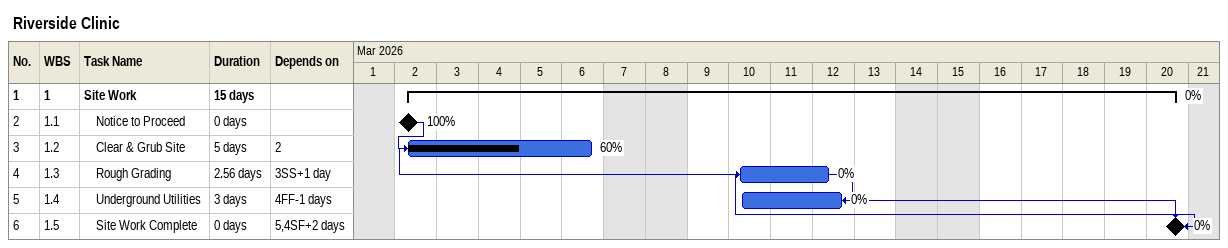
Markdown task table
Riverside Clinic

| ID | WBS | Task | Duration | Start | Finish | Predecessors | % complete |
|---|---|---|---|---|---|---|---|
| 1 | 1 | **Site Work** | 15d | 2026-03-02 | 2026-03-20 |  | 0 |
| 2 | 1.1 | Notice to Proceed | 0d | 2026-03-02 | 2026-03-02 |  | 100 |
| 3 | 1.2 | Clear & Grub Site | 5d | 2026-03-02 | 2026-03-06 | 2 | 60 |
| 4 | 1.3 | Rough Grading | 2.56d | 2026-03-10 | 2026-03-12 | 3SS+1d | 0 |
| 5 | 1.4 | Underground Utilities | 3d | 2026-03-10 | 2026-03-12 | 4FF-1d | 0 |
| 6 | 1.5 | Site Work Complete | 0d | 2026-03-20 | 2026-03-20 | 5, 4SF+2d | 0 |
